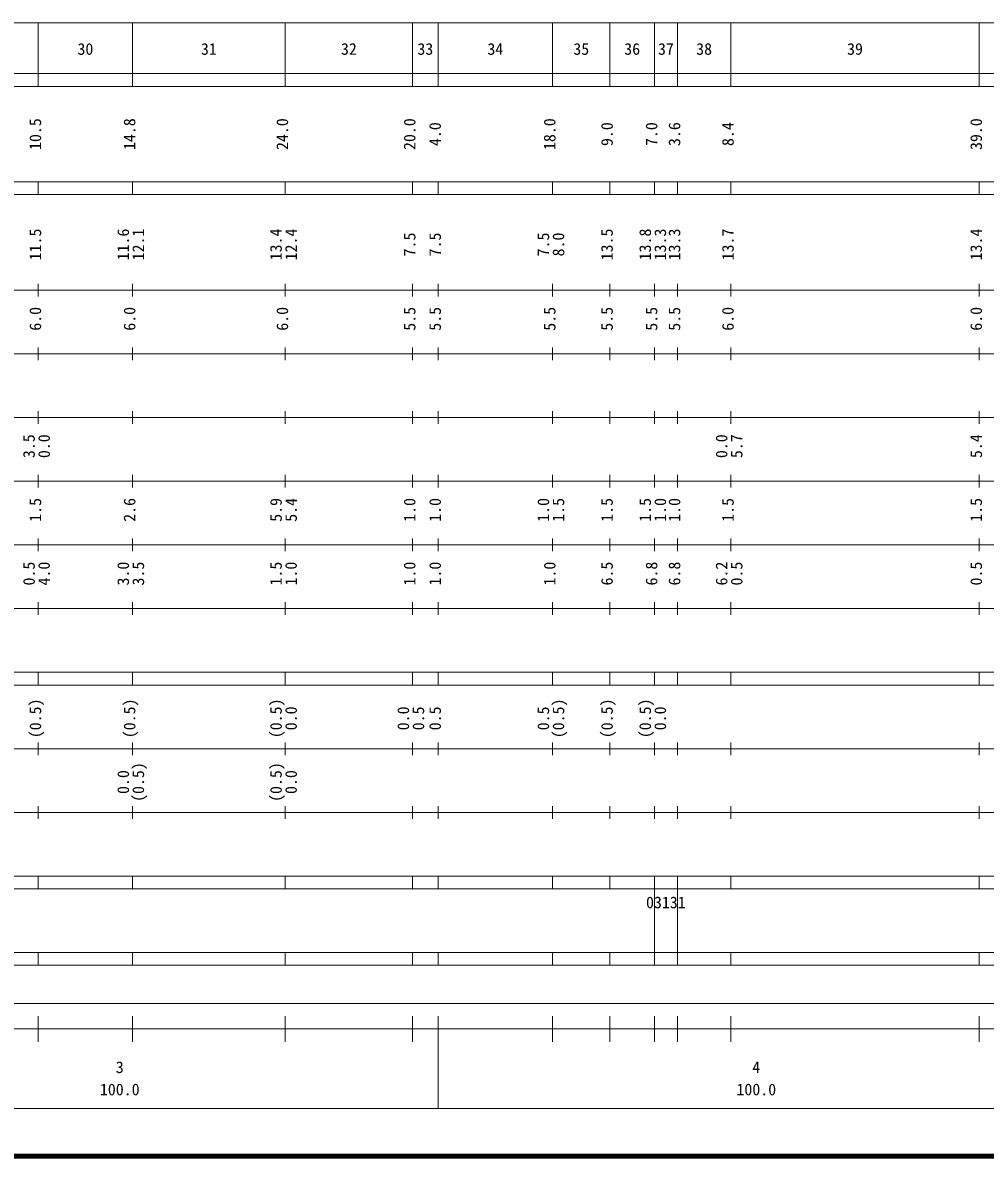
# Model space of a CAD drawing. Units: millimetres on the paper, enlarged 1000 times. Extents: x 40000 to 680000, y 20000 to 380000.
# Drawn here: x 302746 to 453979, y 20000 to 198000 of the extents above; entities that cross this region are included whole.
import ezdxf
from ezdxf.enums import TextEntityAlignment as Align

# ---------------------------------------------------------------- set-up
doc = ezdxf.new("R2010")
doc.units = ezdxf.units.MM
doc.header["$LTSCALE"] = 1000
doc.layers.add('M-TTL', color=2, linetype='Continuous', lineweight=140)
doc.layers.add('M-TTL-BAND', color=7, linetype='Continuous', lineweight=13)
doc.styles.add('ＭＳ ゴシック', font='')
doc.styles.get('ＭＳ ゴシック').set_extended_font_data('MS Gothic')

msp = doc.modelspace()

# ---------------------------------------------------------------- linework, layer by layer
at = {"layer": 'M-TTL'}
msp.add_line((40000, 20000), (680000, 20000), dxfattribs=at)
at = {"layer": 'M-TTL-BAND'}
for p, q in [((68000, 198000), (579000, 198000)), ((305200, 188000), (305200, 198000)), ((320000, 188000), (320000, 198000)), ((344000, 188000), (344000, 198000)), ((364000, 188000), (364000, 198000)), ((368000, 188000), (368000, 198000)), ((386000, 188000), (386000, 198000)), ((395000, 188000), (395000, 198000)), ((402000, 188000), (402000, 198000)), ((405600, 188000), (405600, 198000)), ((414000, 188000), (414000, 198000)), ((453000, 188000), (453000, 198000)), ((40000, 190000), (579000, 190000)), ((40000, 188000), (579000, 188000)), ((40000, 173000), (579000, 173000)), ((305200, 171000), (305200, 173000)), ((320000, 171000), (320000, 173000)), ((344000, 171000), (344000, 173000)), ((364000, 171000), (364000, 173000)), ((368000, 171000), (368000, 173000)), ((386000, 171000), (386000, 173000)), ((395000, 171000), (395000, 173000)), ((402000, 171000), (402000, 173000)), ((405600, 171000), (405600, 173000)), ((414000, 171000), (414000, 173000)), ((453000, 171000), (453000, 173000)), ((40000, 171000), (579000, 171000)), ((305200, 155000), (305200, 157000)), ((320000, 155000), (320000, 157000)), ((344000, 155000), (344000, 157000)), ((364000, 155000), (364000, 157000)), ((368000, 155000), (368000, 157000)), ((386000, 155000), (386000, 157000)), ((395000, 155000), (395000, 157000)), ((402000, 155000), (402000, 157000)), ((405600, 155000), (405600, 157000)), ((414000, 155000), (414000, 157000)), ((453000, 155000), (453000, 157000)), ((40000, 156000), (579000, 156000)), ((46000, 146000), (579000, 146000)), ((305200, 145000), (305200, 147000)), ((320000, 145000), (320000, 147000)), ((344000, 145000), (344000, 147000)), ((364000, 145000), (364000, 147000)), ((368000, 145000), (368000, 147000)), ((386000, 145000), (386000, 147000)), ((395000, 145000), (395000, 147000)), ((402000, 145000), (402000, 147000)), ((405600, 145000), (405600, 147000)), ((414000, 145000), (414000, 147000)), ((453000, 145000), (453000, 147000)), ((52000, 136000), (579000, 136000)), ((305200, 135000), (305200, 137000)), ((320000, 135000), (320000, 137000)), ((344000, 135000), (344000, 137000)), ((364000, 135000), (364000, 137000)), ((368000, 135000), (368000, 137000)), ((386000, 135000), (386000, 137000)), ((395000, 135000), (395000, 137000)), ((402000, 135000), (402000, 137000)), ((405600, 135000), (405600, 137000)), ((414000, 135000), (414000, 137000)), ((453000, 135000), (453000, 137000)), ((305200, 125000), (305200, 127000)), ((320000, 125000), (320000, 127000)), ((344000, 125000), (344000, 127000)), ((364000, 125000), (364000, 127000)), ((368000, 125000), (368000, 127000)), ((386000, 125000), (386000, 127000)), ((395000, 125000), (395000, 127000)), ((402000, 125000), (402000, 127000)), ((405600, 125000), (405600, 127000)), ((414000, 125000), (414000, 127000)), ((453000, 125000), (453000, 127000)), ((46000, 126000), (579000, 126000)), ((52000, 116000), (579000, 116000)), ((305200, 115000), (305200, 117000)), ((320000, 115000), (320000, 117000)), ((344000, 115000), (344000, 117000)), ((364000, 115000), (364000, 117000)), ((368000, 115000), (368000, 117000)), ((386000, 115000), (386000, 117000)), ((395000, 115000), (395000, 117000)), ((402000, 115000), (402000, 117000)), ((405600, 115000), (405600, 117000)), ((414000, 115000), (414000, 117000)), ((453000, 115000), (453000, 117000)), ((305200, 105000), (305200, 107000)), ((320000, 105000), (320000, 107000)), ((344000, 105000), (344000, 107000)), ((364000, 105000), (364000, 107000)), ((368000, 105000), (368000, 107000)), ((386000, 105000), (386000, 107000)), ((395000, 105000), (395000, 107000)), ((402000, 105000), (402000, 107000)), ((405600, 105000), (405600, 107000)), ((414000, 105000), (414000, 107000)), ((453000, 105000), (453000, 107000)), ((46000, 106000), (579000, 106000)), ((40000, 96000), (579000, 96000)), ((305200, 94000), (305200, 96000)), ((320000, 94000), (320000, 96000)), ((344000, 94000), (344000, 96000)), ((364000, 94000), (364000, 96000)), ((368000, 94000), (368000, 96000)), ((386000, 94000), (386000, 96000)), ((395000, 94000), (395000, 96000)), ((402000, 94000), (402000, 96000)), ((405600, 94000), (405600, 96000)), ((414000, 94000), (414000, 96000)), ((453000, 94000), (453000, 96000)), ((40000, 94000), (579000, 94000)), ((49000, 84000), (579000, 84000)), ((305200, 83000), (305200, 85000)), ((320000, 83000), (320000, 85000)), ((344000, 83000), (344000, 85000)), ((364000, 83000), (364000, 85000)), ((368000, 83000), (368000, 85000)), ((386000, 83000), (386000, 85000)), ((395000, 83000), (395000, 85000)), ((402000, 83000), (402000, 85000)), ((405600, 83000), (405600, 85000)), ((414000, 83000), (414000, 85000)), ((453000, 83000), (453000, 85000)), ((305200, 73000), (305200, 75000)), ((320000, 73000), (320000, 75000)), ((344000, 73000), (344000, 75000)), ((364000, 73000), (364000, 75000)), ((368000, 73000), (368000, 75000)), ((386000, 73000), (386000, 75000)), ((395000, 73000), (395000, 75000)), ((402000, 73000), (402000, 75000)), ((405600, 73000), (405600, 75000)), ((414000, 73000), (414000, 75000)), ((453000, 73000), (453000, 75000)), ((40000, 74000), (579000, 74000)), ((40000, 64000), (579000, 64000)), ((305200, 62000), (305200, 64000)), ((320000, 62000), (320000, 64000)), ((344000, 62000), (344000, 64000)), ((364000, 62000), (364000, 64000)), ((368000, 62000), (368000, 64000)), ((386000, 62000), (386000, 64000)), ((395000, 62000), (395000, 64000)), ((402000, 62000), (402000, 64000)), ((405600, 62000), (405600, 64000)), ((414000, 62000), (414000, 64000)), ((453000, 62000), (453000, 64000)), ((40000, 62000), (579000, 62000)), ((402000, 52000), (402000, 62000)), ((405600, 52000), (405600, 62000)), ((40000, 52000), (579000, 52000)), ((305200, 50000), (305200, 52000)), ((320000, 50000), (320000, 52000)), ((344000, 50000), (344000, 52000)), ((364000, 50000), (364000, 52000)), ((368000, 50000), (368000, 52000)), ((386000, 50000), (386000, 52000)), ((395000, 50000), (395000, 52000)), ((402000, 50000), (402000, 52000)), ((405600, 50000), (405600, 52000)), ((414000, 50000), (414000, 52000)), ((453000, 50000), (453000, 52000)), ((40000, 50000), (579000, 50000)), ((71000, 44000), (561000, 44000)), ((305200, 38000), (305200, 42000)), ((320000, 38000), (320000, 42000)), ((344000, 38000), (344000, 42000)), ((364000, 38000), (364000, 42000)), ((368000, 27500), (368000, 42000)), ((386000, 38000), (386000, 42000)), ((395000, 38000), (395000, 42000)), ((402000, 38000), (402000, 42000)), ((405600, 38000), (405600, 42000)), ((414000, 38000), (414000, 42000)), ((453000, 38000), (453000, 42000)), ((40000, 40000), (579000, 40000)), ((68000, 27500), (579000, 27500))]:
    msp.add_line(p, q, dxfattribs=at)

# ---------------------------------------------------------------- texts
at = {"layer": 'M-TTL-BAND', "style": 'ＭＳ ゴシック'}
for s, p in [('30', (312600, 192405)), ('31', (332000, 192405)), ('32', (354000, 192405)), ('33', (366000, 192405)), ('34', (377000, 192405)), ('35', (390500, 192405)), ('36', (398500, 192405)), ('37', (403800, 192405)), ('38', (409800, 192405)), ('39', (433500, 192405)), ('3', (318000, 32523)), ('4', (418000, 32523)), ('100.0', (318000, 29033)), ('100.0', (418000, 29033))]:
    msp.add_text(s, height=1833, dxfattribs=at).set_placement(p, align=Align.BOTTOM_CENTER)
for s, p in [('10.5', (306200, 180500)), ('14.8', (321000, 180500)), ('24.0', (345000, 180500)), ('20.0', (365000, 180500)), ('4.0', (369000, 180500)), ('18.0', (387000, 180500)), ('9.0', (396000, 180500)), ('7.0', (403000, 180500)), ('3.6', (406600, 180500)), ('8.4', (415000, 180500)), ('39.0', (454000, 180500)), ('11.6', (320000, 163174)), ('12.1', (322370, 163174)), ('13.4', (344000, 163174)), ('12.4', (346370, 163174)), ('13.8', (402000, 163174)), ('13.4', (454000, 163174)), ('11.5', (306200, 163174)), ('7.5', (365000, 163174)), ('7.5', (369000, 163174)), ('7.5', (386000, 163174)), ('8.0', (388370, 163174)), ('13.5', (396000, 163174)), ('13.3', (404370, 163174)), ('13.3', (406600, 163174)), ('13.7', (415000, 163174)), ('6.0', (306200, 151500)), ('6.0', (321000, 151500)), ('6.0', (345000, 151500)), ('5.5', (365000, 151500)), ('5.5', (369000, 151500)), ('5.5', (387000, 151500)), ('5.5', (396000, 151500)), ('5.5', (403000, 151500)), ('5.5', (406600, 151500)), ('6.0', (415000, 151500)), ('6.0', (454000, 151500)), ('3.5', (305200, 131500)), ('0.0', (307570, 131500)), ('0.0', (414000, 131500)), ('5.7', (416370, 131500)), ('5.4', (454000, 131500)), ('1.5', (306200, 121500)), ('2.6', (321000, 121500)), ('5.9', (344000, 121500)), ('5.4', (346370, 121500)), ('1.0', (365000, 121500)), ('1.0', (369000, 121500)), ('1.0', (386000, 121500)), ('1.5', (388370, 121500)), ('1.5', (396000, 121500)), ('1.5', (402000, 121500)), ('1.0', (404370, 121500)), ('1.0', (406600, 121500)), ('1.5', (415000, 121500)), ('1.5', (454000, 121500)), ('0.5', (305200, 111500)), ('4.0', (307570, 111500)), ('3.0', (320000, 111500)), ('3.5', (322370, 111500)), ('1.5', (344000, 111500)), ('1.0', (346370, 111500)), ('1.0', (365000, 111500)), ('1.0', (369000, 111500)), ('1.0', (387000, 111500)), ('6.5', (396000, 111500)), ('6.8', (403000, 111500)), ('6.8', (406600, 111500)), ('6.2', (414000, 111500)), ('0.5', (416370, 111500)), ('0.5', (454000, 111500)), ('(0.5)', (306200, 88764)), ('(0.5)', (321000, 88764)), ('(0.5)', (344000, 88764)), ('(0.5)', (388370, 88764)), ('(0.5)', (396000, 88764)), ('(0.5)', (402000, 88764)), ('0.0', (346370, 88764)), ('0.0', (364000, 88764)), ('0.5', (366370, 88764)), ('0.5', (369000, 88764)), ('0.5', (386000, 88764)), ('0.0', (404370, 88764)), ('0.0', (320000, 78764)), ('(0.5)', (322370, 78764)), ('(0.5)', (344000, 78764)), ('0.0', (346370, 78764))]:
    msp.add_text(s, height=1833, rotation=90, dxfattribs=at).set_placement(p, align=Align.BOTTOM_CENTER)
msp.add_text('03131', height=1833, dxfattribs=at).set_placement((400675, 58405), align=Align.BOTTOM_LEFT)

doc.saveas('drawing.dxf')
